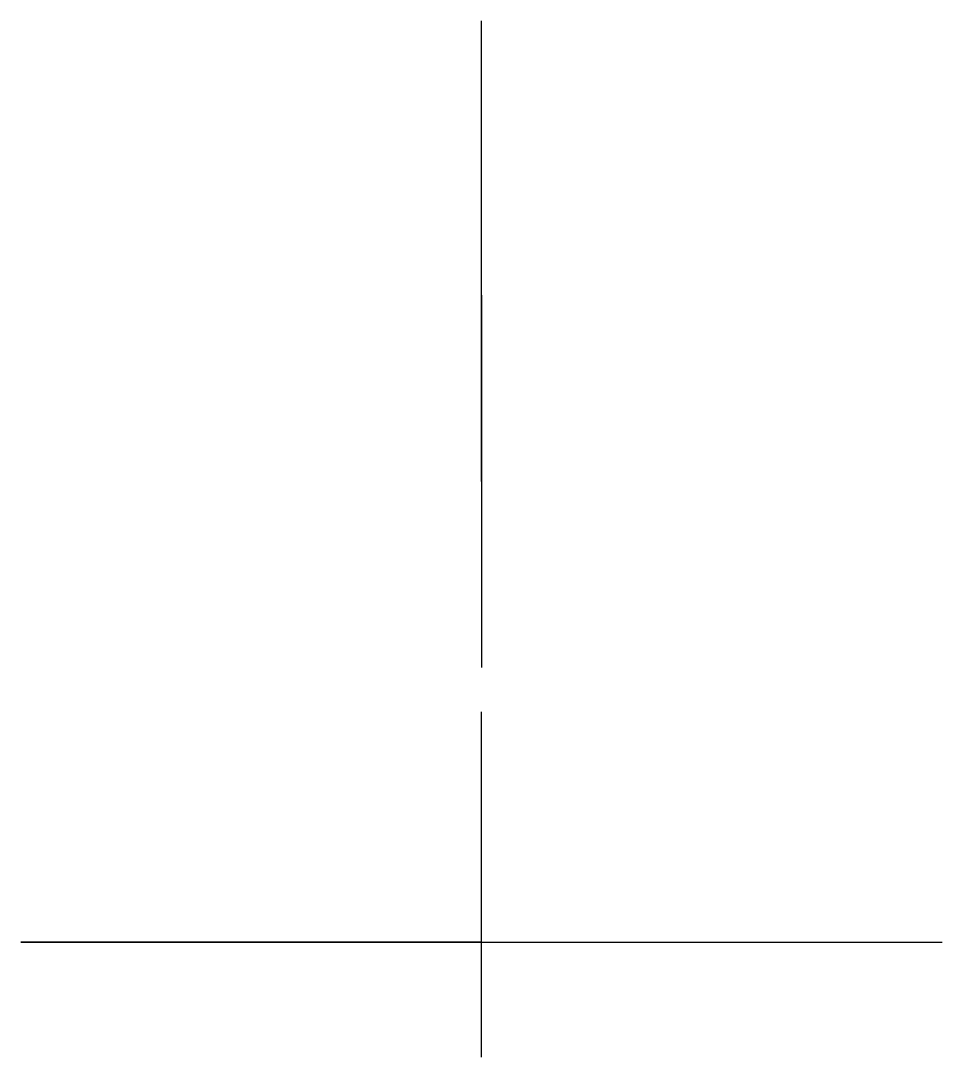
# Model space of a CAD drawing. Header units: millimetres. Extents: x -10 to 10, y -51 to 68.
# Drawn here: x -10 to 10, y 45.5 to 68 of the extents above; entities outside this region: 1.
import ezdxf

# ---------------------------------------------------------------- set-up
doc = ezdxf.new("R2010")
doc.units = ezdxf.units.MM
doc.header["$MEASUREMENT"] = 0

msp = doc.modelspace()

# ---------------------------------------------------------------- linework, layer by layer
for p, q in [((0, 58, 30), (0, 68, 30)), ((0, 62.04, 21), (0, 53.96, 21)), ((0, 50.5, 25), (0, 53, 25)), ((0, 45.5, 25), (0, 50.5, 25)), ((0, 48, 25), (-10, 48, 25)), ((-10, 48, 25), (10, 48, 25)), ((0, 45.5, 30), (0, 45.5, 20)), ((0, -50.5, 20), (0, -45.5, 20))]:
    msp.add_line(p, q)

doc.saveas('drawing.dxf')
